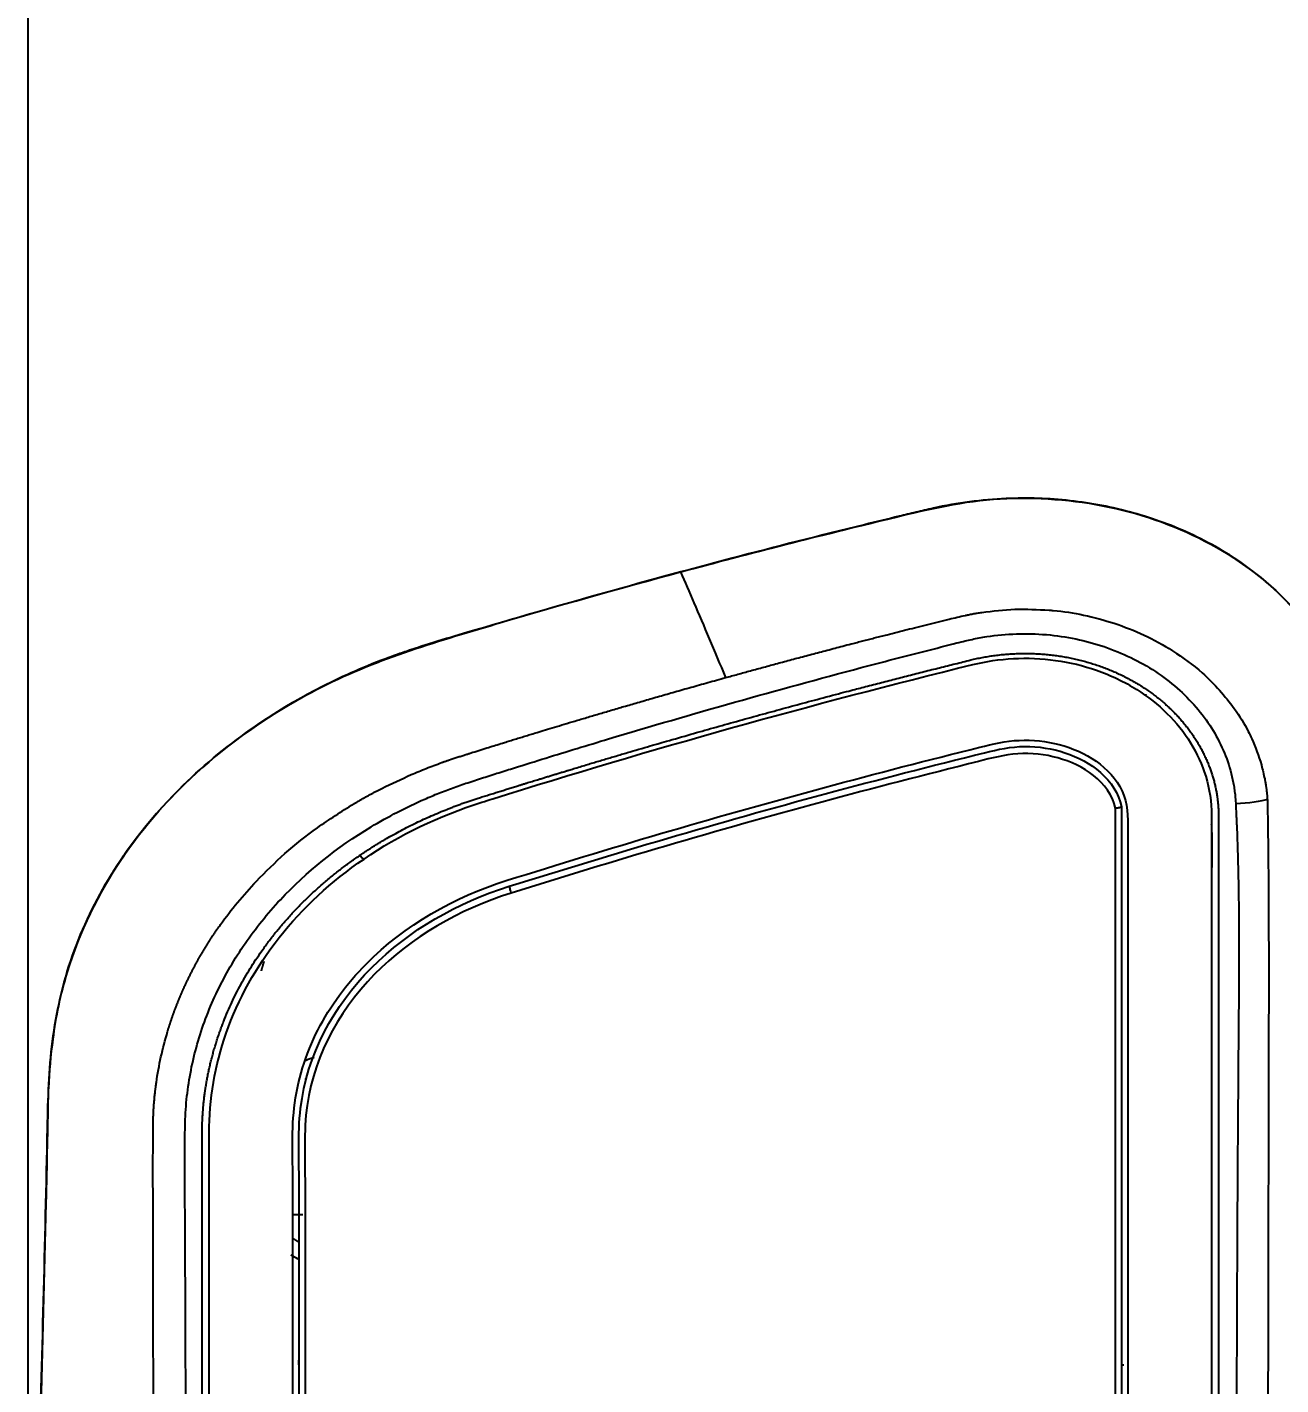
# Model space of a CAD drawing. Header units: millimetres. Extents: x 0 to 2520, y 0 to 1796.
# Drawn here: x 766.8 to 829.7, y 1175.1 to 1243.1 of the extents above; entities that cross this region are included whole.
import ezdxf

# ---------------------------------------------------------------- set-up
doc = ezdxf.new("R2010")
doc.units = ezdxf.units.MM
doc.header["$LTSCALE"] = 50
doc.styles.add('style1', font='gbeitc.shx')
doc.styles.add('유형1', font='gbeitc.shx', dxfattribs={"height": 8})
doc.dimstyles.new('ISO-25', dxfattribs={"dimtxt": 2.5, "dimasz": 3, "dimexe": 1.25, "dimexo": 0.5, "dimgap": 1, "dimtad": 3, "dimtoh": 1, "dimdsep": 46, "dimtxsty": '유형1', "dimcen": 2.5, "dimclrd": 5, "dimclre": 5, "dimclrt": 5, "dimadec": 0, "dimazin": 0, "dimtfac": 1, "dimtmove": 0, "dimatfit": 3, "dimfxl": 1, "dimarcsym": 0})

# ---------------------------------------------------------------- blocks, each defined once
blk = doc.blocks.new('*D4')
at = {"color": 2, "linetype": 'Continuous', "lineweight": -2}
for p, q in [((766.879, 1089.075), (766.879, 1306.611)), ((1212.102, 1085.212), (1212.102, 1306.611)), ((778.879, 1304.111), (1200.102, 1304.111))]:
    blk.add_line(p, q, dxfattribs=at)
at = {"color": 2, "linetype": 'Continuous'}
for points in [[(778.879, 1306.111), (778.879, 1302.111), (766.879, 1304.111)], [(1200.102, 1306.111), (1200.102, 1302.111), (1212.102, 1304.111)]]:
    blk.add_solid(points, dxfattribs=at)
at = {"layer": 'Defpoints', "color": 0, "linetype": 'Continuous'}
for p in [(1212.102, 1304.111), (766.879, 1087.075), (1212.102, 1083.212)]:
    blk.add_point(p, dxfattribs=at)
at = {"color": 2, "linetype": 'Continuous', "insert": (989.49, 1313.111), "char_height": 16, "attachment_point": 5, "style": 'style1'}
blk.add_mtext('445.22', dxfattribs=at)

msp = doc.modelspace()

# ---------------------------------------------------------------- linework, layer by layer
at = {"color": 7, "linetype": 'Continuous'}
for p, q in [((788.91, 1205.234), (789.694, 1205.487)), ((788.183, 1204.982), (788.547, 1205.111)), ((821.366, 980.251), (821.366, 1203.946)), ((821.666, 1204.027), (821.666, 980.286)), ((827.385, 1204.343), (827.394, 1204.181)), ((826.533, 1203.552), (826.533, 980.7)), ((775.598, 1008.413), (775.598, 1187.622)), ((780.149, 1183.588), (780.649, 1183.588)), ((780.449, 1176.053), (780.449, 1176.29)), ((821.666, 1176.29), (821.682, 1176.29)), ((821.666, 1176.053), (821.782, 1176.053)), ((821.682, 1176.053), (821.682, 1176.29))]:
    msp.add_line(p, q, dxfattribs=at)
msp.add_arc((780.976, 1190.367), 0.2, 165.73413, 197.57094, dxfattribs=at)
msp.add_ellipse((791.082, 1199.754), major_axis=(0.09, -0.286), ratio=0.055532, start_param=3.141593, end_param=4.887113, dxfattribs=at)
for points, degree, knots in [([(799.568, 1215.796), (803.022, 1216.725), (806.488, 1217.61), (811.703, 1218.872), (813.439, 1219.306), (817.06, 1219.573), (818.931, 1219.467), (824.298, 1218.426), (827.7, 1216.744), (831.301, 1212.866), (832.208, 1211.356), (833.581, 1208.209), (834.02, 1206.577), (834.215, 1204.888)], 3, [0, 0, 0, 0, 0.25, 0.25, 0.375, 0.375, 0.5, 0.5, 0.75, 0.75, 0.875, 0.875, 1, 1, 1, 1]), ([(834.231, 1204.749), (834.158, 1205.289), (834.011, 1206.369), (833.456, 1208.495), (832.611, 1210.529), (831.495, 1212.429), (830.198, 1214.171), (828.175, 1216.032), (825.35, 1217.712), (822.291, 1218.842), (819.637, 1219.346), (817.501, 1219.509), (816.431, 1219.488), (815.895, 1219.477)], 3, [0, 0, 0, 0, 0.06574, 0.131501, 0.263901, 0.327502, 0.392195, 0.518301, 0.641963, 0.762927, 0.881575, 0.94067, 1, 1, 1, 1]), ([(815.895, 1219.477), (815.28, 1219.435), (814.051, 1219.352), (812.546, 1219.074), (811.383, 1218.79), (810.232, 1218.518), (807.154, 1217.768), (799.767, 1215.903), (792.45, 1213.82), (787.044, 1212.221), (786.019, 1211.877), (785.417, 1211.673), (783.967, 1211.151), (780.592, 1209.678), (775.784, 1206.516), (771.329, 1201.61), (769.187, 1197.208), (768.377, 1194.072), (768.06, 1192.126), (767.91, 1190.508), (767.874, 1189.2), (767.858, 1188.24), (767.824, 1186.562), (767.718, 1181.509), (767.526, 1174.22), (767.304, 1167.225), (767.186, 1163.667), (767.153, 1162.691), (767.143, 1162.383), (767.138, 1162.254)], 3, [0, 0, 0, 0, 0.019837, 0.039655, 0.049275, 0.058584, 0.077914, 0.151788, 0.30521, 0.324492, 0.334641, 0.34034, 0.345145, 0.384802, 0.460397, 0.533648, 0.606584, 0.627241, 0.646794, 0.675691, 0.684235, 0.692756, 0.709446, 0.743212, 0.870354, 0.965694, 0.989171, 0.995444, 1, 1, 1, 1]), ([(814.5, 965.103), (811.32, 965.102), (808.171, 965.754), (803.854, 967.594), (802.509, 968.373), (799.808, 969.911), (798.462, 970.689), (794.441, 973.051), (791.782, 974.662), (786.503, 977.955), (783.881, 979.646), (776.79, 985.559), (772.822, 990.508), (768.999, 998.875), (768.057, 1001.883), (767.278, 1006.423), (767.111, 1007.948), (766.961, 1011.022), (766.988, 1012.572), (766.932, 1038.853), (766.898, 1063.588), (766.867, 1100.69), (766.905, 1113.058), (766.889, 1128.518), (766.882, 1131.609), (766.857, 1137.793), (766.833, 1140.892), (766.851, 1150.048), (766.933, 1156.011), (767.314, 1167.632), (767.506, 1173.428), (767.729, 1182.134), (767.794, 1185.037), (767.88, 1189.392), (767.916, 1190.843), (768.293, 1193.722), (768.607, 1195.152), (770.107, 1199.399), (771.73, 1201.997), (775.961, 1206.544), (778.489, 1208.419), (784.168, 1211.378), (787.246, 1212.287), (793.387, 1214.093), (796.471, 1214.962), (799.568, 1215.796)], 3, [0, 0, 0, 0, 0.03125, 0.03125, 0.046875, 0.046875, 0.0625, 0.0625, 0.09375, 0.09375, 0.125, 0.125, 0.1875, 0.1875, 0.21875, 0.21875, 0.234375, 0.234375, 0.25, 0.25, 0.5, 0.5, 0.625, 0.625, 0.65625, 0.65625, 0.6875, 0.6875, 0.75, 0.75, 0.8125, 0.8125, 0.84375, 0.84375, 0.859375, 0.859375, 0.875, 0.875, 0.90625, 0.90625, 0.9375, 0.9375, 0.96875, 0.96875, 1, 1, 1, 1]), ([(799.568, 1215.796), (799.786, 1215.302), (800.492, 1213.685), (801.269, 1211.849), (801.828, 1210.501)], 3, [0, 0, 0, 0, 0.318487, 1, 1, 1, 1]), ([(813.845, 1213.623), (813.862, 1213.627), (813.896, 1213.634), (813.948, 1213.644), (814.019, 1213.658), (814.11, 1213.676), (814.222, 1213.697), (814.334, 1213.717), (814.446, 1213.736), (814.559, 1213.755), (814.634, 1213.766), (814.672, 1213.772)], 3, [0, 0, 0, 0, 0.06253, 0.125044, 0.187546, 0.322173, 0.457071, 0.592272, 0.727806, 0.863704, 1, 1, 1, 1]), ([(814.672, 1213.772), (815.223, 1213.839), (816.343, 1213.975), (817.469, 1213.915), (818.04, 1213.885)], 3, [0, 0, 0, 0, 0.492454, 1, 1, 1, 1]), ([(818.04, 1213.885), (818.11, 1213.879), (818.691, 1213.828), (819.798, 1213.668), (820.8, 1213.375), (821.311, 1213.226)], 3, [0, 0, 0, 0, 0.063047, 0.52226, 1, 1, 1, 1]), ([(808.22, 1212.216), (808.313, 1212.24), (808.498, 1212.288), (808.778, 1212.36), (809.061, 1212.433), (809.346, 1212.506), (809.634, 1212.58), (809.995, 1212.672), (810.426, 1212.781), (810.928, 1212.908), (811.263, 1212.992), (811.431, 1213.034)], 3, [0, 0, 0, 0, 0.086402, 0.173651, 0.261748, 0.350692, 0.440486, 0.53113, 0.687389, 0.843678, 1, 1, 1, 1]), ([(821.311, 1213.226), (821.814, 1213.044), (822.833, 1212.676), (823.763, 1212.128), (824.234, 1211.85)], 3, [0, 0, 0, 0, 0.493752, 1, 1, 1, 1]), ([(801.828, 1210.501), (801.93, 1210.529), (802.134, 1210.586), (802.443, 1210.671), (802.759, 1210.758), (803.081, 1210.846), (803.408, 1210.936), (803.742, 1211.027), (804.082, 1211.119), (804.428, 1211.213), (804.78, 1211.307), (805.138, 1211.404), (805.502, 1211.501), (805.872, 1211.6), (806.249, 1211.699), (806.631, 1211.8), (807.02, 1211.903), (807.415, 1212.006), (807.815, 1212.111), (808.085, 1212.181), (808.22, 1212.216)], 3, [0, 0, 0, 0, 0.047589, 0.096115, 0.145577, 0.195977, 0.247315, 0.299589, 0.352801, 0.406951, 0.462038, 0.518062, 0.575024, 0.632924, 0.69176, 0.751534, 0.812245, 0.873894, 0.936479, 1, 1, 1, 1]), ([(813.427, 1212.237), (813.561, 1212.271), (813.81, 1212.335), (814.061, 1212.395), (814.179, 1212.42)], 3, [0, 0, 0, 0, 0.535706, 1, 1, 1, 1]), ([(789.492, 1204.477), (791.288, 1205.042), (792.536, 1205.425), (794.059, 1205.893), (798.648, 1207.262), (807.887, 1209.854), (814.118, 1211.386)], 2, [0, 0, 0, 0.125, 0.125, 0.25, 0.5, 1, 1, 1]), ([(814.217, 1211.157), (814.879, 1211.32), (816.265, 1211.524), (818.385, 1211.433), (820.513, 1210.92), (822.422, 1210.004), (824.02, 1208.741), (825.205, 1207.259), (825.994, 1205.518), (826.182, 1204.263), (826.182, 1203.606)], 3, [0, 0, 0, 0, 0.119378, 0.242045, 0.364918, 0.5, 0.619378, 0.742045, 0.864918, 1, 1, 1, 1]), ([(824.234, 1211.85), (824.744, 1211.498), (825.594, 1210.91), (826.303, 1210.166), (826.588, 1209.869)], 3, [0, 0, 0, 0, 0.599211, 1, 1, 1, 1]), ([(789.615, 1204.255), (789.798, 1204.313), (789.982, 1204.371), (798.081, 1206.918), (806.105, 1209.163), (814.217, 1211.157)], 3, [0, 0, 0, 0, 0.022671, 0.022671, 1, 1, 1, 1]), ([(795.479, 1208.682), (795.579, 1208.712), (795.783, 1208.772), (796.094, 1208.864), (796.414, 1208.958), (796.742, 1209.054), (797.08, 1209.152), (797.426, 1209.253), (797.782, 1209.356), (798.146, 1209.461), (798.52, 1209.568), (798.902, 1209.677), (799.293, 1209.789), (799.694, 1209.903), (800.103, 1210.019), (800.522, 1210.136), (800.949, 1210.256), (801.386, 1210.378), (801.68, 1210.46), (801.828, 1210.501)], 3, [0, 0, 0, 0, 0.047637, 0.096672, 0.147104, 0.198935, 0.252163, 0.306791, 0.362816, 0.42024, 0.479064, 0.539286, 0.600906, 0.663926, 0.728344, 0.794161, 0.861376, 0.929989, 1, 1, 1, 1]), ([(826.588, 1209.869), (826.84, 1209.568), (827.382, 1208.922), (827.889, 1208.084), (828.14, 1207.558), (828.198, 1207.437)], 3, [0, 0, 0, 0, 0.400767, 0.861921, 1, 1, 1, 1]), ([(790.745, 1207.25), (790.836, 1207.278), (791.018, 1207.334), (791.292, 1207.418), (791.565, 1207.502), (791.838, 1207.586), (792.112, 1207.67), (792.432, 1207.768), (792.813, 1207.884), (793.267, 1208.021), (793.762, 1208.171), (794.298, 1208.331), (794.875, 1208.503), (795.273, 1208.621), (795.479, 1208.682)], 3, [0, 0, 0, 0, 0.057836, 0.115665, 0.17349, 0.231315, 0.289144, 0.346982, 0.434392, 0.530373, 0.634926, 0.74805, 0.869743, 1, 1, 1, 1]), ([(789.959, 1207.005), (789.986, 1207.014), (790.131, 1207.059), (790.393, 1207.14), (790.628, 1207.213), (790.745, 1207.25)], 3, [0, 0, 0, 0, 0.10374, 0.551888, 1, 1, 1, 1]), ([(790.885, 1200.341), (795.994, 1201.949), (801.131, 1203.463), (808.885, 1205.565), (811.478, 1206.241), (814.728, 1207.047), (815.372, 1207.24), (816.708, 1207.396), (817.395, 1207.375), (819.386, 1207.011), (820.693, 1206.366), (821.838, 1204.698), (821.983, 1204.027), (821.982, 1202.691), (821.982, 1202.022), (821.982, 1200.017), (821.982, 1198.681), (821.982, 1194.671), (821.982, 1191.998), (821.982, 1183.978), (821.982, 1157.245), (821.982, 1087.74), (821.982, 1023.582), (821.982, 980.809)], 3, [0, 0, 0, 0, 0.0625, 0.0625, 0.09375, 0.09375, 0.101562, 0.101562, 0.109375, 0.109375, 0.125, 0.125, 0.132812, 0.132812, 0.140625, 0.140625, 0.15625, 0.15625, 0.1875, 0.1875, 0.25, 0.5, 1, 1, 1, 1]), ([(791.254, 1205.982), (791.775, 1206.145), (792.297, 1206.308), (793.865, 1206.793), (794.912, 1207.112), (795.961, 1207.427)], 3, [0, 0, 0, 0, 0.333303, 0.333303, 1, 1, 1, 1]), ([(828.198, 1207.437), (828.376, 1207.007), (828.557, 1206.571), (828.684, 1206.118), (828.686, 1206.111)], 3, [0, 0, 0, 0, 0.984467, 1, 1, 1, 1]), ([(788.383, 1206.51), (788.414, 1206.52), (788.511, 1206.551), (788.674, 1206.603), (788.823, 1206.649), (788.929, 1206.682), (788.997, 1206.704), (789.08, 1206.73), (789.14, 1206.748), (789.173, 1206.759)], 3, [0, 0, 0, 0, 0.117895, 0.369693, 0.617554, 0.685391, 0.771572, 0.876295, 1, 1, 1, 1]), ([(790.992, 1200.041), (796.234, 1201.69), (801.508, 1203.241), (809.47, 1205.39), (812.134, 1206.068), (815.467, 1206.905), (816.137, 1207.046), (817.504, 1207.052), (818.192, 1206.949), (819.482, 1206.524), (820.104, 1206.198), (821.134, 1205.293), (821.55, 1204.697), (821.666, 1204.028)], 3, [0, 0, 0, 0, 0.5, 0.5, 0.75, 0.75, 0.8125, 0.8125, 0.875, 0.875, 0.9375, 0.9375, 1, 1, 1, 1]), ([(821.366, 1203.946), (821.242, 1204.61), (820.798, 1205.17), (819.748, 1206.009), (819.121, 1206.3), (817.834, 1206.655), (817.148, 1206.723), (815.81, 1206.644), (815.156, 1206.463), (811.876, 1205.644), (809.257, 1204.969), (801.427, 1202.85), (796.239, 1201.322), (791.082, 1199.7)], 3, [0, 0, 0, 0, 0.0625, 0.0625, 0.125, 0.125, 0.1875, 0.1875, 0.25, 0.25, 0.5, 0.5, 1, 1, 1, 1]), ([(787.6, 1206.243), (787.616, 1206.248), (787.648, 1206.26), (787.729, 1206.289), (787.842, 1206.328), (787.94, 1206.362), (787.989, 1206.379)], 3, [0, 0, 0, 0, 0.125034, 0.247633, 0.623114, 1, 1, 1, 1]), ([(828.846, 1205.431), (828.848, 1205.418), (828.853, 1205.391), (828.861, 1205.351), (828.868, 1205.311), (828.878, 1205.254), (828.89, 1205.18), (828.9, 1205.119), (828.904, 1205.089)], 3, [0, 0, 0, 0, 0.117182, 0.23438, 0.351595, 0.468829, 0.734343, 1, 1, 1, 1]), ([(783.199, 1204.176), (783.218, 1204.188), (783.256, 1204.21), (783.344, 1204.262), (783.462, 1204.331), (783.611, 1204.416), (783.758, 1204.499), (783.903, 1204.58), (784.047, 1204.658), (784.189, 1204.735), (784.33, 1204.809), (784.469, 1204.881), (784.561, 1204.928), (784.607, 1204.952)], 3, [0, 0, 0, 0, 0.041233, 0.082524, 0.190548, 0.297079, 0.402106, 0.505614, 0.607593, 0.708031, 0.806917, 0.904244, 1, 1, 1, 1]), ([(828.904, 1205.089), (828.906, 1205.075), (828.911, 1205.047), (828.917, 1205.005), (828.922, 1204.963), (828.928, 1204.921), (828.933, 1204.879), (828.939, 1204.835), (828.944, 1204.79), (828.947, 1204.76), (828.949, 1204.745)], 3, [0, 0, 0, 0, 0.122885, 0.245424, 0.367733, 0.489926, 0.612116, 0.734419, 0.872742, 1, 1, 1, 1]), ([(828.949, 1204.745), (828.951, 1204.729), (828.954, 1204.699), (828.958, 1204.657), (828.961, 1204.623), (828.964, 1204.596), (828.965, 1204.581), (828.966, 1204.574)], 3, [0, 0, 0, 0, 0.281859, 0.528481, 0.739097, 0.876481, 1, 1, 1, 1]), ([(828.966, 1204.574), (828.966, 1204.565), (828.967, 1204.549), (828.969, 1204.528), (828.971, 1204.508), (828.972, 1204.489), (828.973, 1204.471), (828.974, 1204.454), (828.975, 1204.439), (828.976, 1204.427), (828.976, 1204.416), (828.977, 1204.407), (828.977, 1204.4), (828.977, 1204.396), (828.978, 1204.394)], 3, [0, 0, 0, 0, 0.141499, 0.263281, 0.363418, 0.475543, 0.577646, 0.669342, 0.750459, 0.820986, 0.881024, 0.93074, 0.970332, 1, 1, 1, 1]), ([(778.321, 1200.305), (778.789, 1200.772), (779.748, 1201.728), (781.381, 1203.028), (782.584, 1203.788), (783.199, 1204.176)], 3, [0, 0, 0, 0, 0.318129, 0.651372, 1, 1, 1, 1]), ([(821.666, 1204.027), (821.666, 1204.021), (821.66, 1204.014), (821.638, 1204.001), (821.621, 1203.994), (821.579, 1203.981), (821.554, 1203.974), (821.497, 1203.963), (821.465, 1203.958), (821.413, 1203.951), (821.394, 1203.949), (821.371, 1203.947), (821.368, 1203.946), (821.366, 1203.946)], 3, [0, 0, 0, 0, 0.213936, 0.213936, 0.427851, 0.427851, 0.642091, 0.642091, 0.857072, 0.857072, 0.982595, 0.982595, 1, 1, 1, 1]), ([(821.682, 1176.29), (821.682, 1184.373), (821.682, 1192.455), (821.682, 1201.549), (821.683, 1202.559), (821.682, 1203.608), (821.682, 1203.646), (821.68, 1203.684)], 3, [0, 0, 0, 0, 0.885152, 0.885152, 0.995796, 0.995796, 1, 1, 1, 1]), ([(775.598, 1187.622), (775.598, 1189.625), (776.123, 1191.585), (776.647, 1193.538), (778.697, 1197.166), (780.169, 1198.742), (781.644, 1200.32), (783.492, 1201.585)], 2, [0, 0, 0, 0.25, 0.25, 0.5, 0.75, 0.75, 1, 1, 1]), ([(775.949, 1187.677), (775.948, 1189.367), (776.542, 1192.83), (779.206, 1197.633), (782.074, 1200.289), (783.713, 1201.41)], 3, [0, 0, 0, 0, 0.322663, 0.660837, 1, 1, 1, 1]), ([(776.418, 1197.975), (776.453, 1198.025), (776.754, 1198.453), (777.363, 1199.253), (777.998, 1199.95), (778.321, 1200.305)], 3, [0, 0, 0, 0, 0.061573, 0.522476, 1, 1, 1, 1]), ([(821.982, 980.809), (821.982, 979.455), (821.285, 978.183), (819.326, 976.346), (818.07, 975.731), (815.422, 975.086), (814.033, 975.055), (812.048, 975.435), (811.393, 975.632), (810.154, 976.185), (809.578, 976.535), (804.285, 979.502), (799.653, 982.267), (792.79, 986.532), (790.594, 988.086), (786.666, 991.833), (784.976, 993.911), (782.238, 998.544), (781.234, 1001.046), (780.391, 1004.95), (780.217, 1006.295), (780.121, 1008.981), (780.148, 1010.324), (780.149, 1033.155), (780.149, 1054.643), (780.149, 1097.619), (780.149, 1119.107), (780.149, 1151.339), (780.149, 1162.083), (780.149, 1175.513), (780.149, 1178.199), (780.149, 1182.228), (780.149, 1183.571), (780.149, 1186.257), (780.063, 1187.604), (780.37, 1190.277), (780.784, 1191.625), (782.02, 1194.046), (782.853, 1195.169), (785.755, 1198.1), (788.222, 1199.504), (790.885, 1200.341)], 3, [0, 0, 0, 0, 0.015625, 0.015625, 0.03125, 0.03125, 0.046875, 0.046875, 0.054688, 0.054688, 0.0625, 0.0625, 0.125, 0.125, 0.15625, 0.15625, 0.1875, 0.1875, 0.21875, 0.21875, 0.234375, 0.234375, 0.25, 0.25, 0.5, 0.5, 0.75, 0.75, 0.875, 0.875, 0.90625, 0.90625, 0.921875, 0.921875, 0.9375, 0.9375, 0.953125, 0.953125, 0.96875, 0.96875, 1, 1, 1, 1]), ([(821.666, 980.285), (821.487, 978.942), (820.626, 977.789), (818.438, 976.174), (817.147, 975.705), (814.48, 975.328), (813.097, 975.432), (810.53, 976.229), (809.371, 976.987), (803.474, 980.318), (798.811, 983.073), (791.968, 987.436), (789.81, 989.132), (786.072, 993.006), (784.441, 995.211), (781.969, 999.957), (781.102, 1002.541), (780.318, 1007.832), (780.465, 1010.502), (780.47, 1034.468), (780.466, 1055.771), (780.466, 1098.377), (780.466, 1119.681), (780.466, 1151.635), (780.466, 1162.287), (780.466, 1175.601), (780.466, 1178.264), (780.466, 1182.259), (780.466, 1183.59), (780.466, 1186.253), (780.379, 1187.586), (780.847, 1191.577), (782.194, 1194.061), (785.984, 1197.858), (788.383, 1199.22), (790.992, 1200.041)], 3, [0, 0, 0, 0, 0.015625, 0.015625, 0.03125, 0.03125, 0.046875, 0.046875, 0.0625, 0.0625, 0.125, 0.125, 0.15625, 0.15625, 0.1875, 0.1875, 0.21875, 0.21875, 0.25, 0.25, 0.5, 0.5, 0.75, 0.75, 0.875, 0.875, 0.90625, 0.90625, 0.921875, 0.921875, 0.9375, 0.9375, 0.96875, 0.96875, 1, 1, 1, 1]), ([(791.082, 1199.7), (788.49, 1198.884), (786.098, 1197.521), (782.356, 1193.714), (781.041, 1191.211), (780.687, 1187.24), (780.766, 1185.913), (780.766, 1183.262), (780.766, 1181.936), (780.766, 1177.96), (780.766, 1175.309), (780.766, 1162.054), (780.766, 1151.45), (780.766, 1119.638), (780.766, 1098.43), (780.766, 1065.832), (780.767, 1054.442), (780.767, 1043.052)], 3, [0, 0, 0, 0, 0.04927, 0.04927, 0.098539, 0.098539, 0.123174, 0.123174, 0.147809, 0.147809, 0.197078, 0.197078, 0.394157, 0.394157, 0.788313, 0.788313, 1, 1, 1, 1]), ([(774.924, 1195.442), (774.933, 1195.461), (774.952, 1195.499), (774.98, 1195.556), (775.008, 1195.613), (775.037, 1195.669), (775.066, 1195.726), (775.095, 1195.782), (775.124, 1195.839), (775.153, 1195.895), (775.183, 1195.952), (775.212, 1196.008), (775.242, 1196.064), (775.272, 1196.12), (775.303, 1196.176), (775.333, 1196.232), (775.364, 1196.287), (775.395, 1196.343), (775.426, 1196.399), (775.458, 1196.454), (775.489, 1196.51), (775.521, 1196.565), (775.553, 1196.62), (775.585, 1196.676), (775.618, 1196.731), (775.65, 1196.786), (775.683, 1196.841), (775.716, 1196.896), (775.749, 1196.95), (775.783, 1197.005), (775.816, 1197.06), (775.85, 1197.114), (775.884, 1197.169), (775.918, 1197.223), (775.953, 1197.277), (775.987, 1197.331), (776.022, 1197.386), (776.057, 1197.44), (776.092, 1197.493), (776.128, 1197.547), (776.163, 1197.601), (776.199, 1197.655), (776.235, 1197.708), (776.271, 1197.762), (776.307, 1197.815), (776.344, 1197.868), (776.381, 1197.921), (776.405, 1197.957), (776.418, 1197.975)], 3, [0, 0, 0, 0, 0.021556, 0.043119, 0.064689, 0.086265, 0.107849, 0.129439, 0.151037, 0.172642, 0.194255, 0.215874, 0.237502, 0.259137, 0.28078, 0.30243, 0.324089, 0.345756, 0.367431, 0.389114, 0.410806, 0.432506, 0.454215, 0.475932, 0.497658, 0.519393, 0.541137, 0.56289, 0.584652, 0.606424, 0.628205, 0.649995, 0.671795, 0.693604, 0.715423, 0.737252, 0.759091, 0.78094, 0.802799, 0.824668, 0.846548, 0.868438, 0.890338, 0.912249, 0.93417, 0.956103, 0.978046, 1, 1, 1, 1]), ([(778.698, 1196.272), (778.695, 1196.265), (778.687, 1196.24), (778.674, 1196.199), (778.658, 1196.15), (778.643, 1196.101), (778.627, 1196.051), (778.612, 1196.002), (778.598, 1195.952), (778.583, 1195.902), (778.569, 1195.853), (778.559, 1195.82), (778.555, 1195.803)], 3, [0, 0, 0, 0, 0.050631, 0.15626, 0.261848, 0.367399, 0.472913, 0.578393, 0.683839, 0.789255, 0.894641, 1, 1, 1, 1]), ([(773.87, 1192.759), (773.876, 1192.779), (773.888, 1192.818), (773.906, 1192.878), (773.925, 1192.937), (773.944, 1192.997), (773.962, 1193.056), (773.982, 1193.116), (774.001, 1193.175), (774.021, 1193.234), (774.04, 1193.293), (774.06, 1193.352), (774.081, 1193.412), (774.101, 1193.471), (774.122, 1193.53), (774.143, 1193.588), (774.164, 1193.647), (774.185, 1193.706), (774.207, 1193.765), (774.229, 1193.824), (774.25, 1193.882), (774.273, 1193.941), (774.295, 1193.999), (774.318, 1194.058), (774.34, 1194.116), (774.364, 1194.174), (774.387, 1194.233), (774.41, 1194.291), (774.434, 1194.349), (774.458, 1194.407), (774.482, 1194.465), (774.506, 1194.523), (774.531, 1194.581), (774.555, 1194.639), (774.58, 1194.697), (774.606, 1194.754), (774.631, 1194.812), (774.657, 1194.87), (774.682, 1194.927), (774.708, 1194.985), (774.735, 1195.042), (774.761, 1195.1), (774.788, 1195.157), (774.815, 1195.214), (774.842, 1195.271), (774.869, 1195.328), (774.896, 1195.385), (774.915, 1195.423), (774.924, 1195.442)], 3, [0, 0, 0, 0, 0.0216, 0.043204, 0.064812, 0.086425, 0.108043, 0.129665, 0.151292, 0.172924, 0.194562, 0.216204, 0.237852, 0.259506, 0.281165, 0.30283, 0.324501, 0.346179, 0.367862, 0.389552, 0.411248, 0.432951, 0.454661, 0.476378, 0.498101, 0.519832, 0.541571, 0.563316, 0.58507, 0.606831, 0.6286, 0.650377, 0.672162, 0.693955, 0.715756, 0.737567, 0.759385, 0.781213, 0.803049, 0.824895, 0.84675, 0.868614, 0.890487, 0.91237, 0.934263, 0.956165, 0.978078, 1, 1, 1, 1]), ([(773.276, 1189.976), (773.286, 1190.053), (773.354, 1190.562), (773.52, 1191.498), (773.753, 1192.338), (773.87, 1192.759)], 3, [0, 0, 0, 0, 0.082546, 0.540233, 1, 1, 1, 1]), ([(780.801, 1191.329), (780.805, 1191.331), (780.809, 1191.332), (780.942, 1191.387), (781.074, 1191.436), (781.207, 1191.479)], 3, [0, 0, 0, 0, 0.029964, 0.029964, 1, 1, 1, 1]), ([(773.156, 1188.565), (773.157, 1188.585), (773.159, 1188.627), (773.162, 1188.692), (773.165, 1188.761), (773.17, 1188.833), (773.174, 1188.909), (773.18, 1188.989), (773.185, 1189.073), (773.193, 1189.168), (773.201, 1189.272), (773.211, 1189.385), (773.222, 1189.5), (773.234, 1189.616), (773.247, 1189.734), (773.261, 1189.855), (773.271, 1189.935), (773.276, 1189.976)], 3, [0, 0, 0, 0, 0.04314, 0.088983, 0.137531, 0.188782, 0.242738, 0.299399, 0.358765, 0.420837, 0.499688, 0.579837, 0.661283, 0.744024, 0.828058, 0.913384, 1, 1, 1, 1]), ([(773.141, 1187.857), (773.141, 1187.869), (773.141, 1187.892), (773.141, 1187.928), (773.142, 1187.964), (773.142, 1187.999), (773.142, 1188.035), (773.142, 1188.071), (773.143, 1188.099), (773.143, 1188.129), (773.144, 1188.167), (773.145, 1188.231), (773.147, 1188.32), (773.151, 1188.434), (773.154, 1188.518), (773.156, 1188.565)], 3, [0, 0, 0, 0, 0.050257, 0.100534, 0.15083, 0.201142, 0.25147, 0.301813, 0.352167, 0.371647, 0.426508, 0.51677, 0.642448, 0.80354, 1, 1, 1, 1]), ([(773.139, 1185.732), (773.139, 1185.776), (773.139, 1185.864), (773.139, 1186.08), (773.139, 1186.38), (773.139, 1186.764), (773.14, 1187.02), (773.14, 1187.148)], 3, [0, 0, 0, 0, 0.093585, 0.186375, 0.45748, 0.728698, 1, 1, 1, 1]), ([(773.141, 1183.612), (773.141, 1183.705), (773.141, 1183.87), (773.14, 1184.105), (773.14, 1184.247), (773.14, 1184.318)], 3, [0, 0, 0, 0, 0.3954, 0.699155, 1, 1, 1, 1]), ([(773.168, 1167.405), (773.167, 1167.815), (773.166, 1168.631), (773.165, 1169.846), (773.163, 1171.044), (773.162, 1172.225), (773.159, 1174.401), (773.154, 1177.589), (773.148, 1180.59), (773.144, 1182.366), (773.143, 1182.738), (773.143, 1182.908)], 3, [0, 0, 0, 0, 0.079414, 0.157761, 0.235028, 0.311199, 0.386265, 0.656236, 0.927954, 0.967175, 1, 1, 1, 1]), ([(774.799, 1167.234), (774.796, 1169.114), (774.791, 1170.995), (774.78, 1174.757), (774.774, 1176.637), (774.763, 1179.458), (774.759, 1180.399), (774.753, 1181.81), (774.75, 1182.28), (774.748, 1182.75)], 3, [0, 0, 0, 0, 0.363655, 0.363655, 0.727258, 0.727258, 0.909116, 0.909116, 1, 1, 1, 1]), ([(780.401, 1182.224), (780.34, 1182.263), (780.234, 1182.333), (780.191, 1182.364)], 2, [0, 0, 0, 0.575322, 1, 1, 1])]:
    msp.add_open_spline(points, degree=degree, knots=knots, dxfattribs=at)
for points, degree in [([(811.431, 1213.034), (811.967, 1213.167), (812.504, 1213.3), (813.041, 1213.433)], 3), ([(813.041, 1213.433), (813.309, 1213.496), (813.577, 1213.56), (813.845, 1213.623)], 3), ([(814.915, 1212.556), (815.899, 1212.707), (816.909, 1212.741), (817.904, 1212.656)], 3), ([(811.827, 1211.833), (812.36, 1211.969), (812.893, 1212.104), (813.427, 1212.237)], 3), ([(814.179, 1212.42), (814.422, 1212.472), (814.668, 1212.518), (814.915, 1212.556)], 3), ([(817.904, 1212.656), (818.896, 1212.571), (819.874, 1212.368), (820.799, 1212.054)], 3), ([(820.799, 1212.054), (821.719, 1211.742), (822.586, 1211.321), (823.366, 1210.807)], 3), ([(808.633, 1211.003), (809.696, 1211.284), (810.761, 1211.56), (811.827, 1211.833)], 3), ([(814.118, 1211.386), (815.203, 1211.652), (817.457, 1211.751), (819.68, 1211.412), (821.749, 1210.652), (823.556, 1209.512), (825.004, 1208.052), (826.014, 1206.352), (826.533, 1204.502), (826.533, 1203.552)], 2), ([(802.276, 1209.266), (804.389, 1209.862), (806.508, 1210.441), (808.633, 1211.003)], 3), ([(823.366, 1210.807), (824.14, 1210.297), (824.829, 1209.695), (825.405, 1209.025)], 3), ([(822.908, 1209.626), (822.9, 1209.643), (822.892, 1209.66), (822.885, 1209.678)], 3), ([(795.961, 1207.427), (798.059, 1208.057), (800.164, 1208.67), (802.276, 1209.266)], 3), ([(825.405, 1209.025), (825.976, 1208.362), (826.437, 1207.632), (826.77, 1206.862)], 3), ([(789.173, 1206.759), (789.435, 1206.841), (789.697, 1206.923), (789.959, 1207.005)], 3), ([(826.77, 1206.862), (826.935, 1206.481), (827.069, 1206.089), (827.17, 1205.692)], 3), ([(786.076, 1205.642), (786.328, 1205.746), (786.58, 1205.85), (786.831, 1205.954)], 3), ([(786.831, 1205.954), (787.088, 1206.05), (787.344, 1206.146), (787.6, 1206.243)], 3), ([(787.989, 1206.379), (788.12, 1206.422), (788.252, 1206.466), (788.383, 1206.51)], 3), ([(790.473, 1205.735), (790.733, 1205.818), (790.993, 1205.9), (791.254, 1205.982)], 3), ([(828.686, 1206.111), (828.739, 1205.884), (828.792, 1205.658), (828.846, 1205.431)], 3), ([(784.607, 1204.952), (785.096, 1205.182), (785.586, 1205.412), (786.076, 1205.642)], 3), ([(788.547, 1205.111), (788.668, 1205.153), (788.788, 1205.194), (788.91, 1205.234)], 3), ([(789.694, 1205.487), (789.954, 1205.57), (790.213, 1205.653), (790.473, 1205.735)], 3), ([(827.17, 1205.692), (827.22, 1205.494), (827.262, 1205.295), (827.296, 1205.095)], 3), ([(786.757, 1204.412), (786.991, 1204.514), (787.227, 1204.612), (787.464, 1204.708)], 3), ([(787.464, 1204.708), (787.702, 1204.803), (787.942, 1204.894), (788.183, 1204.982)], 3), ([(827.296, 1205.095), (827.313, 1204.995), (827.328, 1204.895), (827.341, 1204.794)], 3), ([(827.341, 1204.794), (827.353, 1204.694), (827.364, 1204.594), (827.373, 1204.494)], 3), ([(783.492, 1201.585), (784.84, 1202.507), (787.865, 1203.965), (789.492, 1204.477)], 2), ([(783.713, 1201.41), (785.48, 1202.619), (787.481, 1203.585), (789.615, 1204.255)], 3), ([(785.383, 1203.758), (785.832, 1203.989), (786.29, 1204.207), (786.757, 1204.412)], 3), ([(827.373, 1204.494), (827.377, 1204.443), (827.381, 1204.393), (827.385, 1204.343)], 3), ([(828.978, 1204.394), (828.711, 1204.296), (828.019, 1204.203), (827.394, 1204.181)], 3), ([(827.394, 1204.181), (827.4, 1204.059), (827.406, 1203.937), (827.412, 1203.815)], 3), ([(828.978, 1204.394), (828.98, 1204.272), (828.983, 1204.145), (828.986, 1204.021)], 3), ([(828.986, 1204.021), (828.992, 1203.774), (828.996, 1203.527), (829, 1203.28)], 3), ([(784.068, 1203.023), (784.496, 1203.281), (784.935, 1203.526), (785.383, 1203.758)], 3), ([(826.17, 1203.162), (826.231, 1201.971), (826.182, 1200.778)], 2), ([(826.182, 1203.606), (826.182, 1202.735), (826.182, 1201.863), (826.182, 1200.991)], 3), ([(827.412, 1203.815), (827.423, 1203.572), (827.434, 1203.329), (827.444, 1203.087)], 3), ([(829, 1203.28), (829.007, 1202.788), (829.014, 1202.297), (829.021, 1201.806)], 3), ([(779.523, 1199.369), (780.823, 1200.759), (782.358, 1201.994), (784.068, 1203.023)], 3), ([(827.444, 1203.087), (827.464, 1202.603), (827.48, 1202.12), (827.494, 1201.636)], 3), ([(829.021, 1201.806), (829.027, 1200.837), (829.034, 1199.868), (829.041, 1198.9)], 3), ([(827.494, 1201.636), (827.521, 1200.677), (827.538, 1199.718), (827.548, 1198.759)], 3), ([(826.182, 1200.991), (826.182, 1127.579), (826.182, 1054.167), (826.182, 980.755)], 3), ([(777.755, 1197.177), (778.282, 1197.941), (778.874, 1198.674), (779.523, 1199.369)], 3), ([(827.548, 1198.759), (827.557, 1197.808), (827.56, 1196.858), (827.556, 1195.908)], 3), ([(829.041, 1198.9), (829.043, 1197.944), (829.045, 1196.989), (829.047, 1196.034)], 3), ([(776.373, 1194.799), (776.766, 1195.618), (777.229, 1196.413), (777.755, 1197.177)], 3), ([(827.556, 1195.908), (827.555, 1195.671), (827.554, 1195.435), (827.553, 1195.198)], 3), ([(829.047, 1196.034), (829.048, 1195.797), (829.048, 1195.559), (829.048, 1195.322)], 3), ([(827.553, 1195.198), (827.551, 1194.963), (827.549, 1194.727), (827.547, 1194.491)], 3), ([(829.048, 1195.322), (829.048, 1195.086), (829.048, 1194.849), (829.047, 1194.613)], 3), ([(775.402, 1192.283), (775.655, 1193.14), (775.979, 1193.981), (776.373, 1194.799)], 3), ([(827.547, 1194.491), (827.545, 1194.254), (827.543, 1194.018), (827.541, 1193.781)], 3), ([(829.047, 1194.613), (829.047, 1194.377), (829.046, 1194.141), (829.045, 1193.906)], 3), ([(827.541, 1193.781), (827.539, 1193.546), (827.537, 1193.31), (827.535, 1193.074)], 3), ([(829.045, 1193.906), (829.045, 1193.67), (829.044, 1193.435), (829.044, 1193.2)], 3), ([(827.535, 1193.074), (827.52, 1191.188), (827.506, 1189.302), (827.494, 1187.415)], 3), ([(829.044, 1193.2), (829.04, 1191.317), (829.036, 1189.434), (829.032, 1187.551)], 3), ([(774.86, 1189.679), (774.968, 1190.556), (775.149, 1191.427), (775.402, 1192.283)], 3), ([(774.754, 1188.359), (774.771, 1188.8), (774.806, 1189.24), (774.86, 1189.679)], 3), ([(774.742, 1187.692), (774.742, 1187.914), (774.745, 1188.137), (774.754, 1188.359)], 3), ([(773.14, 1187.148), (773.14, 1187.384), (773.141, 1187.621), (773.141, 1187.857)], 3), ([(774.739, 1186.983), (774.74, 1187.219), (774.741, 1187.455), (774.742, 1187.692)], 3), ([(775.949, 1187.335), (775.949, 1187.449), (775.949, 1187.563), (775.949, 1187.677)], 3), ([(829.032, 1187.551), (829.025, 1183.786), (829.019, 1180.021), (829.012, 1176.256)], 3), ([(774.738, 1185.571), (774.738, 1186.042), (774.738, 1186.513), (774.739, 1186.983)], 3), ([(775.949, 1170.797), (775.949, 1176.31), (775.949, 1181.822), (775.949, 1187.335)], 3), ([(775.949, 1187.121), (775.961, 1187.239)], 1), ([(827.494, 1187.415), (827.47, 1183.646), (827.453, 1179.876), (827.439, 1176.107)], 3), ([(773.139, 1185.025), (773.139, 1185.261), (773.139, 1185.496), (773.139, 1185.732)], 3), ([(774.739, 1184.866), (774.739, 1185.101), (774.738, 1185.336), (774.738, 1185.571)], 3), ([(773.14, 1184.318), (773.14, 1184.553), (773.139, 1184.789), (773.139, 1185.025)], 3), ([(774.741, 1184.16), (774.741, 1184.395), (774.74, 1184.63), (774.739, 1184.866)], 3), ([(774.745, 1183.455), (774.744, 1183.69), (774.742, 1183.925), (774.741, 1184.16)], 3), ([(773.143, 1182.908), (773.142, 1183.143), (773.142, 1183.378), (773.141, 1183.612)], 3), ([(774.748, 1182.75), (774.747, 1182.985), (774.746, 1183.22), (774.745, 1183.455)], 3), ([(780.449, 1182.421), (780.449, 1180.377), (780.449, 1178.334), (780.449, 1176.29)], 3), ([(780.417, 1181.354), (780.292, 1181.418), (780.17, 1181.486), (780.05, 1181.56)], 3), ([(827.439, 1176.107), (827.432, 1174.223), (827.426, 1172.34), (827.422, 1170.457)], 3), ([(829.012, 1176.256), (829.01, 1174.374), (829.008, 1172.492), (829.005, 1170.61)], 3)]:
    msp.add_open_spline(points, degree=degree, dxfattribs=at)
msp.add_rational_spline([(783.713, 1201.41), (783.713, 1201.356), (783.492, 1201.585)], [1, 0.707106781188, 1], degree=2, dxfattribs=at)

# ---------------------------------------------------------------- dimensions: what is measured, and where the dimension line sits
dim = msp.add_linear_dim(base=(1212.102, 1304.111), p1=(766.879, 1087.075), p2=(1212.102, 1083.212), dimstyle='ISO-25', override={"dimtxt": 16, "dimasz": 12, "dimexe": 2.5, "dimexo": 2, "dimtoh": 0, "dimtxsty": 'style1', "dimcen": -1, "dimclrd": 2, "dimclre": 2, "dimclrt": 2}, dxfattribs=at)
dim.commit()
dim.dimension.update_dxf_attribs({"geometry": '*D4', "text_midpoint": (989.49, 1313.111)})

doc.saveas('drawing.dxf')
